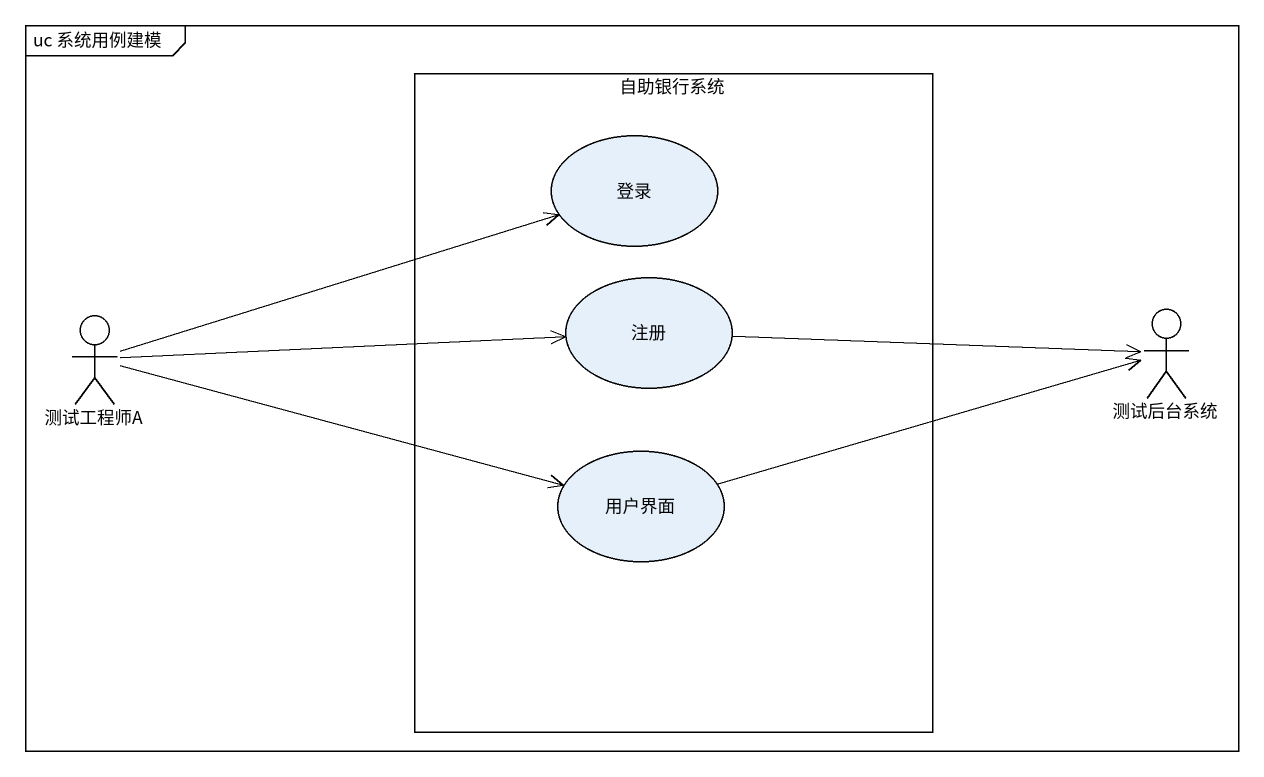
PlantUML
@startuml
mainframe uc 系统用例建模
rectangle 自助银行系统 {
  usecase 登录
  usecase 注册
  usecase 用户界面
}
actor 测试工程师A
actor 测试后台系统
登录 <-left- 测试工程师A
注册 <-left- 测试工程师A
注册 -right-> 测试后台系统
用户界面 <-left- 测试工程师A
用户界面 -right-> 测试后台系统
@enduml
